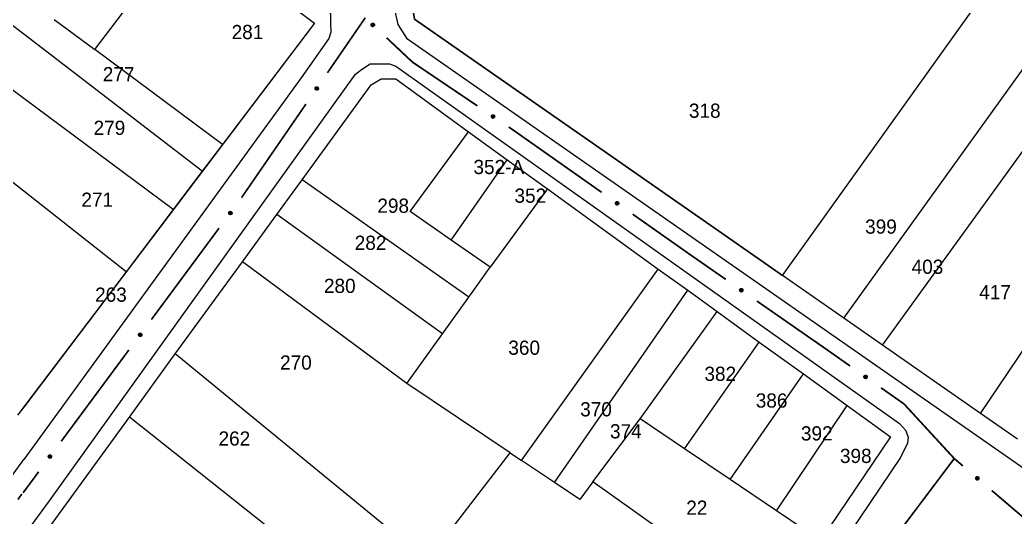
# Model space of a CAD drawing. Extents: x 199577 to 200882, y 4838726 to 4840156.
# Drawn here: x 199999.6 to 200104.7, y 4839264.7 to 4839317.2 of the extents above; entities that cross this region are included whole.
import ezdxf
from ezdxf.enums import TextEntityAlignment as Align

# ---------------------------------------------------------------- set-up
doc = ezdxf.new("R2010")
doc.units = 0
doc.header["$LTSCALE"] = 1.5
doc.header["$MEASUREMENT"] = 0
for name, color, linetype in [('CD_MALHA_LOTES', 7, 'CONTINUOUS'), ('RU-QUADRA', 210, 'CONTINUOUS'), ('SV-EIXO-RUA-PAV', 20, 'CONTINUOUS'), ('SV-RUA-PAVIM', 7, 'CONTINUOUS'), ('Th_NmrPorta', 1, 'CONTINUOUS')]:
    doc.layers.add(name, color=color, linetype=linetype)

msp = doc.modelspace()

# ---------------------------------------------------------------- linework, layer by layer
at = {"layer": 'CD_MALHA_LOTES', "linetype": 'Continuous', "flags": 128}
for points in [[(200056.39, 4839340.04), (200041.01, 4839318.78), (200041.26, 4839317.24), (200060.37, 4839303.93)], [(200021.75, 4839323.52), (200030.71, 4839316.83)], [(200080.12, 4839290.18), (200101.37, 4839319.93)], [(200007.52, 4839314.02), (200011.57, 4839319.38)], [(200000, 4839315.65), (199998.11, 4839317.1)], [(200003.22, 4839317.22), (200007.52, 4839314.02)], [(200030.71, 4839316.83), (200020.99, 4839304.01)], [(200018.85, 4839301.18), (200000, 4839315.65)], [(200086.59, 4839285.68), (200108.07, 4839315.53)], [(200020.99, 4839304.01), (200007.52, 4839314.02)], [(200000, 4839308.87), (199994.79, 4839312.73)], [(200090.68, 4839282.82), (200112.34, 4839312.72)], [(200029.39, 4839300.28), (200036.69, 4839310.3), (200037.73, 4839310.94), (200039.28, 4839310.93), (200046.97, 4839305.34)], [(200015.79, 4839297.14), (200000, 4839308.87)], [(200000, 4839299.09), (199990.25, 4839306.76)], [(200045.15, 4839293.92), (200040.82, 4839296.94), (200046.97, 4839305.34)], [(200046.97, 4839305.34), (200051.05, 4839302.39)], [(200020.99, 4839304.01), (200018.85, 4839301.18)], [(200060.37, 4839303.93), (200073.71, 4839294.65)], [(200045.15, 4839293.92), (200051.05, 4839302.39)], [(200051.05, 4839302.39), (200055.3, 4839299.32)], [(200018.85, 4839301.18), (200015.79, 4839297.14)], [(200026.73, 4839296.63), (200029.39, 4839300.28)], [(200046.99, 4839287.88), (200029.39, 4839300.28)], [(200010.82, 4839290.58), (200000, 4839299.09)], [(200055.3, 4839299.32), (200049.27, 4839291.05)], [(200055.3, 4839299.32), (200067, 4839290.86)], [(200015.79, 4839297.14), (200010.82, 4839290.58)], [(200023.09, 4839291.62), (200026.73, 4839296.63)], [(200044.22, 4839284.01), (200026.73, 4839296.63)], [(200073.71, 4839294.65), (200080.12, 4839290.18)], [(200049.27, 4839291.05), (200045.15, 4839293.92)], [(200016.01, 4839281.89), (200023.09, 4839291.62)], [(200040.45, 4839278.76), (200023.09, 4839291.62)], [(200101.04, 4839275.61), (200112.06, 4839291.94)], [(200010.82, 4839290.58), (199999.35, 4839275.44)], [(200046.99, 4839287.88), (200049.27, 4839291.05)], [(200052.57, 4839270.65), (200067, 4839290.86)], [(200067, 4839290.86), (200070.11, 4839288.62)], [(200086.59, 4839285.68), (200080.12, 4839290.18)], [(200056.05, 4839268.32), (200070.11, 4839288.62)], [(200070.11, 4839288.62), (200073.22, 4839286.36)], [(200044.22, 4839284.01), (200046.99, 4839287.88)], [(200065.08, 4839275.04), (200073.22, 4839286.36)], [(200073.22, 4839286.36), (200077.66, 4839283.15)], [(200090.68, 4839282.82), (200086.59, 4839285.68)], [(200040.45, 4839278.76), (200044.22, 4839284.01)], [(200069.78, 4839271.87), (200077.66, 4839283.15)], [(200077.66, 4839283.15), (200082.33, 4839279.78)], [(200101.04, 4839275.61), (200090.68, 4839282.82)], [(200011.16, 4839275.23), (200016.01, 4839281.89)], [(200038.07, 4839263.82), (200016.01, 4839281.89)], [(200074.6, 4839268.63), (200082.33, 4839279.78)], [(200082.33, 4839279.78), (200086.94, 4839276.45)], [(200051.36, 4839271.46), (200040.45, 4839278.76)], [(200079.48, 4839265.34), (200086.94, 4839276.45)], [(200086.94, 4839276.45), (200091.52, 4839273.14), (200084.15, 4839262.19)], [(200104.93, 4839272.9), (200101.04, 4839275.61)], [(200000, 4839259.89), (200011.16, 4839275.23)], [(200031.86, 4839258.78), (200011.16, 4839275.23)], [(200060.09, 4839268.39), (200065.08, 4839275.04)], [(200069.78, 4839271.87), (200065.08, 4839275.04)], [(200042.78, 4839260.29), (200051.36, 4839271.46)], [(200051.36, 4839271.46), (200052.57, 4839270.65)], [(200074.6, 4839268.63), (200069.78, 4839271.87)], [(200056.05, 4839268.32), (200052.57, 4839270.65)], [(200060.09, 4839268.39), (200058.72, 4839266.54), (200056.05, 4839268.32)], [(200079.19, 4839254.82), (200060.09, 4839268.39)], [(200079.48, 4839265.34), (200074.6, 4839268.63)], [(200084.15, 4839262.19), (200079.48, 4839265.34)]]:
    msp.add_lwpolyline(points, dxfattribs=at)
at = {"layer": 'RU-QUADRA', "linetype": 'Continuous', "flags": 128}
for points in [[(200104.93, 4839272.9), (200101.04, 4839275.61), (200090.68, 4839282.82), (200086.59, 4839285.68), (200080.12, 4839290.18), (200073.71, 4839294.65), (200060.37, 4839303.93), (200041.26, 4839317.24), (200041.01, 4839318.78), (200056.39, 4839340.04), (200060.25, 4839345.37), (200064.38, 4839351.06), (200069.64, 4839358.33), (200077.72, 4839369.49), (200083.06, 4839376.87), (200084.64, 4839376.83), (200091.47, 4839371.88), (200101.18, 4839364.85), (200114.35, 4839355.31)], [(199997.77, 4839341.43), (200000, 4839339.76), (200030.71, 4839316.83), (200000, 4839276.29), (199999.35, 4839275.44)], [(200000, 4839259.89), (200011.16, 4839275.23), (200016.01, 4839281.89), (200023.09, 4839291.62), (200026.73, 4839296.63), (200029.39, 4839300.28), (200036.69, 4839310.3), (200037.73, 4839310.94), (200039.28, 4839310.93), (200046.97, 4839305.34), (200051.05, 4839302.39), (200055.3, 4839299.32), (200067, 4839290.86), (200070.11, 4839288.62), (200073.22, 4839286.36), (200077.66, 4839283.15), (200082.33, 4839279.78), (200086.94, 4839276.45), (200091.52, 4839273.14), (200084.15, 4839262.19)]]:
    msp.add_lwpolyline(points, dxfattribs=at)
at = {"layer": 'SV-EIXO-RUA-PAV', "const_width": 0.18}
for points in [[(200036.07, 4839317.39), (200032.066358, 4839311.569834)], [(200038.322631, 4839315.26881), (200040.506715, 4839313.212167)], [(200040.506715, 4839313.212167), (200041.04, 4839312.71)], [(200041.04, 4839312.71), (200047.895045, 4839308.088331)], [(200029.799366, 4839308.274269), (200022.998393, 4839298.387572)], [(200051.21167, 4839305.852264), (200051.66, 4839305.55)], [(200051.66, 4839305.55), (200061.030611, 4839298.954012)], [(200064.301532, 4839296.651605), (200070.025643, 4839292.622393)], [(200020.623118, 4839295.169315), (200013.480983, 4839285.526188)], [(200070.025643, 4839292.622393), (200070.37, 4839292.38)], [(200070.37, 4839292.38), (200074.130484, 4839289.767536)], [(200077.415547, 4839287.485353), (200083.985675, 4839282.920988)], [(200083.985675, 4839282.920988), (200084.75, 4839282.39)], [(200011.100271, 4839282.311812), (200003.958136, 4839272.668685)], [(200084.75, 4839282.39), (200087.260173, 4839280.623695)], [(200090.531468, 4839278.32182), (200092.167116, 4839277.170883)], [(200092.167116, 4839277.170883), (200092.95, 4839276.62)], [(200092.95, 4839276.62), (200097.7191, 4839271.437758)], [(200097.7191, 4839271.437758), (200098.26, 4839270.85)], [(200098.26, 4839270.85), (200091.040148, 4839261.264921)], [(200098.26, 4839270.85), (200099.174341, 4839270.07094)], [(200001.577424, 4839269.454309), (200000.387068, 4839267.847121)], [(199999.385784, 4839266.530626), (199999.81, 4839267.11)], [(200000.387068, 4839267.847121), (199999.93, 4839267.23)], [(200102.219024, 4839267.476733), (200111.35307, 4839259.694111)]]:
    msp.add_lwpolyline(points, dxfattribs=at)
at = {"layer": 'SV-EIXO-RUA-PAV'}
for points in [[(200036.837437, 4839316.818546), (200036.886298, 4839316.820708), (200036.928733, 4839316.812574), (200036.962174, 4839316.795604), (200036.987814, 4839316.772902), (200037.01143, 4839316.746722), (200037.029416, 4839316.715075), (200037.041597, 4839316.675528), (200037.04411, 4839316.626529), (200037.032921, 4839316.583606), (200037.018037, 4839316.549931), (200036.995904, 4839316.521832), (200036.970088, 4839316.499317), (200036.936596, 4839316.481721), (200036.896399, 4839316.469767), (200036.847068, 4839316.468433), (200036.80552, 4839316.476693), (200036.773605, 4839316.493957), (200036.745497, 4839316.516387), (200036.721708, 4839316.543403), (200036.704232, 4839316.57457), (200036.692269, 4839316.615065), (200036.691598, 4839316.663772), (200036.699362, 4839316.705305), (200036.716174, 4839316.737453), (200036.738879, 4839316.764629), (200036.764849, 4839316.788634), (200036.795909, 4839316.808038), (200036.837437, 4839316.818546)], [(200031.104987, 4839309.97804), (200031.11456, 4839309.930078), (200031.112981, 4839309.886899), (200031.101298, 4839309.851265), (200031.082763, 4839309.822468), (200031.060483, 4839309.795143), (200031.031942, 4839309.77255), (200030.99471, 4839309.754491), (200030.946665, 4839309.74455), (200030.902538, 4839309.749075), (200030.86699, 4839309.75866), (200030.83585, 4839309.776258), (200030.809668, 4839309.798346), (200030.787179, 4839309.828769), (200030.769246, 4839309.866679), (200030.760419, 4839309.915232), (200030.762258, 4839309.957553), (200030.774464, 4839309.991723), (200030.792354, 4839310.022918), (200030.815434, 4839310.050542), (200030.843579, 4839310.072559), (200030.88178, 4839310.090545), (200030.929818, 4839310.098623), (200030.972049, 4839310.09727), (200031.006381, 4839310.085548), (200031.036696, 4839310.067244), (200031.064374, 4839310.04523), (200031.08828, 4839310.017486), (200031.104987, 4839309.97804)], [(200049.49576, 4839307.141891), (200049.543631, 4839307.151913), (200049.586823, 4839307.150737), (200049.622565, 4839307.139388), (200049.651534, 4839307.121123), (200049.679066, 4839307.0991), (200049.701925, 4839307.070771), (200049.720332, 4839307.03371), (200049.730722, 4839306.98576), (200049.72661, 4839306.941593), (200049.717358, 4839306.905957), (200049.700052, 4839306.874653), (200049.678209, 4839306.848266), (200049.647998, 4839306.825494), (200049.610257, 4839306.807207), (200049.561789, 4839306.797926), (200049.519453, 4839306.799369), (200049.48517, 4839306.811255), (200049.453809, 4839306.828852), (200049.42597, 4839306.851673), (200049.403692, 4839306.87961), (200049.385348, 4839306.917642), (200049.376822, 4839306.965602), (200049.377779, 4839307.007844), (200049.38918, 4839307.042285), (200049.4072, 4839307.072769), (200049.428954, 4839307.100652), (200049.456473, 4839307.124816), (200049.49576, 4839307.141891)], [(200062.611942, 4839297.975527), (200062.660005, 4839297.984583), (200062.703164, 4839297.982537), (200062.73867, 4839297.970471), (200062.767265, 4839297.951626), (200062.794348, 4839297.929053), (200062.816632, 4839297.90027), (200062.834289, 4839297.862845), (200062.843711, 4839297.814695), (200062.83871, 4839297.770621), (200062.828743, 4839297.735178), (200062.81081, 4839297.704229), (200062.78844, 4839297.678287), (200062.757776, 4839297.656128), (200062.719675, 4839297.638605), (200062.67103, 4839297.630302), (200062.628731, 4839297.632597), (200062.594694, 4839297.645171), (200062.563695, 4839297.663396), (200062.536321, 4839297.686773), (200062.51461, 4839297.715153), (200062.497036, 4839297.753547), (200062.489477, 4839297.801669), (200062.491285, 4839297.843883), (200062.503377, 4839297.878087), (200062.522007, 4839297.908202), (200062.544318, 4839297.935642), (200062.572319, 4839297.959247), (200062.611942, 4839297.975527)], [(200021.98745, 4839296.826446), (200021.995342, 4839296.778179), (200021.992255, 4839296.735081), (200021.979335, 4839296.699877), (200021.959806, 4839296.671745), (200021.936585, 4839296.645215), (200021.907272, 4839296.623632), (200021.869432, 4839296.606884), (200021.821069, 4839296.598627), (200021.777128, 4839296.604691), (200021.741936, 4839296.615512), (200021.711429, 4839296.634187), (200021.686034, 4839296.657176), (200021.664622, 4839296.688366), (200021.648024, 4839296.726879), (200021.640899, 4839296.775711), (200021.644215, 4839296.817942), (200021.657606, 4839296.851665), (200021.676575, 4839296.882215), (200021.700606, 4839296.909016), (200021.729502, 4839296.930037), (200021.768309, 4839296.946678), (200021.816599, 4839296.953073), (200021.858757, 4839296.950246), (200021.892659, 4839296.937332), (200021.922316, 4839296.91798), (200021.949209, 4839296.895013), (200021.972131, 4839296.866451), (200021.98745, 4839296.826446)], [(200075.717822, 4839288.798826), (200075.765828, 4839288.808178), (200075.808999, 4839288.806399), (200075.844579, 4839288.794552), (200075.87329, 4839288.775884), (200075.900511, 4839288.753478), (200075.922973, 4839288.724833), (200075.94086, 4839288.687518), (200075.950579, 4839288.639428), (200075.94585, 4839288.595323), (200075.936101, 4839288.559819), (200075.91836, 4839288.52876), (200075.89615, 4839288.50268), (200075.865624, 4839288.480333), (200075.827632, 4839288.462575), (200075.779038, 4839288.453972), (200075.736726, 4839288.456007), (200075.702613, 4839288.46837), (200075.671501, 4839288.486404), (200075.643984, 4839288.509611), (200075.622098, 4839288.537857), (200075.604287, 4839288.576141), (200075.596432, 4839288.624216), (200075.597979, 4839288.66644), (200075.60986, 4839288.700718), (200075.628304, 4839288.730948), (200075.650445, 4839288.758524), (200075.6783, 4839288.782302), (200075.717822, 4839288.798826)], [(200012.464603, 4839283.968943), (200012.472495, 4839283.920676), (200012.469408, 4839283.877578), (200012.456488, 4839283.842374), (200012.436958, 4839283.814242), (200012.413738, 4839283.787712), (200012.384425, 4839283.766129), (200012.346585, 4839283.749381), (200012.298222, 4839283.741124), (200012.25428, 4839283.747188), (200012.219089, 4839283.758009), (200012.188582, 4839283.776684), (200012.163187, 4839283.799673), (200012.141775, 4839283.830863), (200012.125177, 4839283.869376), (200012.118051, 4839283.918208), (200012.121367, 4839283.960439), (200012.134759, 4839283.994162), (200012.153728, 4839284.024713), (200012.177759, 4839284.051514), (200012.206655, 4839284.072534), (200012.245462, 4839284.089175), (200012.293752, 4839284.09557), (200012.33591, 4839284.092743), (200012.369812, 4839284.079829), (200012.399469, 4839284.060477), (200012.426361, 4839284.03751), (200012.449284, 4839284.008948), (200012.464603, 4839283.968943)], [(200088.841663, 4839279.645468), (200088.889725, 4839279.654531), (200088.932884, 4839279.652493), (200088.968392, 4839279.640432), (200088.996991, 4839279.621592), (200089.024077, 4839279.599023), (200089.046366, 4839279.570244), (200089.064029, 4839279.532822), (200089.073459, 4839279.484674), (200089.068465, 4839279.440598), (200089.058503, 4839279.405154), (200089.040575, 4839279.374202), (200089.01821, 4839279.348256), (200088.98755, 4839279.326092), (200088.949452, 4839279.308563), (200088.900807, 4839279.300252), (200088.858508, 4839279.302541), (200088.82447, 4839279.315109), (200088.793467, 4839279.333329), (200088.76609, 4839279.356702), (200088.744373, 4839279.385078), (200088.726793, 4839279.423469), (200088.719227, 4839279.47159), (200088.721028, 4839279.513804), (200088.733114, 4839279.54801), (200088.75174, 4839279.578128), (200088.774046, 4839279.605571), (200088.802043, 4839279.629181), (200088.841663, 4839279.645468)], [(200002.941755, 4839271.11144), (200002.949648, 4839271.063173), (200002.946561, 4839271.020076), (200002.93364, 4839270.984871), (200002.914111, 4839270.956739), (200002.89089, 4839270.930209), (200002.861578, 4839270.908626), (200002.823738, 4839270.891879), (200002.775374, 4839270.883622), (200002.731433, 4839270.889685), (200002.696241, 4839270.900506), (200002.665735, 4839270.919181), (200002.64034, 4839270.94217), (200002.618928, 4839270.97336), (200002.60233, 4839271.011873), (200002.595204, 4839271.060705), (200002.59852, 4839271.102936), (200002.611912, 4839271.136659), (200002.63088, 4839271.16721), (200002.654912, 4839271.194011), (200002.683808, 4839271.215031), (200002.722614, 4839271.231673), (200002.770905, 4839271.238067), (200002.813062, 4839271.235241), (200002.846965, 4839271.222326), (200002.876622, 4839271.202974), (200002.903514, 4839271.180008), (200002.926436, 4839271.151445), (200002.941755, 4839271.11144)], [(200100.65871, 4839268.95081), (200100.707403, 4839268.955396), (200100.75019, 4839268.949379), (200100.784432, 4839268.93409), (200100.811168, 4839268.912689), (200100.836054, 4839268.887715), (200100.855589, 4839268.856999), (200100.86972, 4839268.818106), (200100.874662, 4839268.769293), (200100.865618, 4839268.725867), (200100.852425, 4839268.691494), (200100.831715, 4839268.662331), (200100.807048, 4839268.638561), (200100.774472, 4839268.619325), (200100.734917, 4839268.605389), (200100.685713, 4839268.601608), (200100.643807, 4839268.607794), (200100.611074, 4839268.623452), (200100.581887, 4839268.644458), (200100.556786, 4839268.67026), (200100.537784, 4839268.700521), (200100.523825, 4839268.740371), (200100.520736, 4839268.788985), (200100.526428, 4839268.830852), (200100.541623, 4839268.863796), (200100.562951, 4839268.892065), (200100.587696, 4839268.91733), (200100.617755, 4839268.938253), (200100.65871, 4839268.95081)]]:
    msp.add_lwpolyline(points, close=True, dxfattribs=at)
for points in [[(200036.691598, 4839316.663772), (200036.936596, 4839316.481721)], [(200036.692269, 4839316.615065), (200036.896399, 4839316.469767)], [(200036.695778, 4839316.6379), (200036.91393, 4839316.477459)], [(200036.696374, 4839316.682321), (200036.949179, 4839316.492998)], [(200036.699362, 4839316.705305), (200036.970088, 4839316.499317)], [(200036.703891, 4839316.592774), (200036.865767, 4839316.474081)], [(200036.704232, 4839316.57457), (200036.847068, 4839316.468433)], [(200036.709768, 4839316.71844), (200036.980455, 4839316.512278)], [(200036.716174, 4839316.737453), (200036.995904, 4839316.521832)], [(200036.716566, 4839316.556474), (200036.821287, 4839316.476605)], [(200036.721708, 4839316.543403), (200036.80552, 4839316.476693)], [(200036.729122, 4839316.748946), (200037.003899, 4839316.535185)], [(200036.738879, 4839316.764629), (200037.018037, 4839316.549931)], [(200036.755372, 4839316.774832), (200037.02308, 4839316.571477)], [(200036.764849, 4839316.788634), (200037.032921, 4839316.583606)], [(200036.783726, 4839316.79499), (200037.03548, 4839316.608531)], [(200036.795909, 4839316.808038), (200037.04411, 4839316.626529)], [(200036.816052, 4839316.811407), (200037.038998, 4839316.652075)], [(200036.837437, 4839316.818546), (200037.041597, 4839316.675528)], [(200036.8641, 4839316.818642), (200037.029834, 4839316.700065)], [(200036.886298, 4839316.820708), (200037.029416, 4839316.715075)], [(200036.910508, 4839316.816176), (200037.013301, 4839316.736249)], [(200036.928733, 4839316.812574), (200037.01143, 4839316.746722)], [(200030.843579, 4839310.072559), (200030.760419, 4839309.915232)], [(200030.815434, 4839310.050542), (200030.762258, 4839309.957553)], [(200030.82757, 4839310.057614), (200030.764572, 4839309.941956)], [(200030.861519, 4839310.075666), (200030.768847, 4839309.89761)], [(200030.88178, 4839310.090545), (200030.769246, 4839309.866679)], [(200030.904883, 4839310.090554), (200030.779517, 4839309.850522)], [(200030.929818, 4839310.098623), (200030.787179, 4839309.828769)], [(200030.948878, 4839310.096726), (200030.80024, 4839309.818049)], [(200030.972049, 4839310.09727), (200030.809668, 4839309.798346)], [(200030.986614, 4839310.088986), (200030.824056, 4839309.790073)], [(200031.006381, 4839310.085548), (200030.83585, 4839309.776258)], [(200031.019711, 4839310.0745), (200030.850264, 4839309.770388)], [(200031.036696, 4839310.067244), (200030.86699, 4839309.75866)], [(200031.049291, 4839310.052496), (200030.889053, 4839309.756955)], [(200031.064374, 4839310.04523), (200030.902538, 4839309.749075)], [(200031.07353, 4839310.027541), (200030.927562, 4839309.750339)], [(200031.08828, 4839310.017486), (200030.946665, 4839309.74455)], [(200031.094676, 4839309.99809), (200030.971135, 4839309.75349)], [(200031.104987, 4839309.97804), (200030.99471, 4839309.754491)], [(200031.10914, 4839309.951703), (200031.01717, 4839309.769852)], [(200031.11456, 4839309.930078), (200031.031942, 4839309.77255)], [(200031.113766, 4839309.90546), (200031.050417, 4839309.791699)], [(200031.112981, 4839309.886899), (200031.060483, 4839309.795143)], [(200049.376822, 4839306.965602), (200049.647998, 4839306.825494)], [(200049.377779, 4839307.007844), (200049.678209, 4839306.848266)], [(200049.37854, 4839306.984679), (200049.658595, 4839306.838654)], [(200049.385927, 4839307.022486), (200049.686348, 4839306.862731)], [(200049.38918, 4839307.042285), (200049.700052, 4839306.874653)], [(200049.400103, 4839307.055717), (200049.705786, 4839306.889121)], [(200049.4072, 4839307.072769), (200049.717358, 4839306.905957)], [(200049.42183, 4839307.085502), (200049.718856, 4839306.928034)], [(200049.428954, 4839307.100652), (200049.72661, 4839306.941593)], [(200049.446556, 4839307.109973), (200049.725111, 4839306.966604)], [(200049.456473, 4839307.124816), (200049.730722, 4839306.98576)], [(200049.475809, 4839307.131393), (200049.721553, 4839307.010145)], [(200049.49576, 4839307.141891), (200049.720332, 4839307.03371)], [(200049.522058, 4839307.146291), (200049.704761, 4839307.056026)], [(200049.543631, 4839307.151913), (200049.701925, 4839307.070771)], [(200049.568256, 4839307.151349), (200049.682604, 4839307.089066)], [(200049.586823, 4839307.150737), (200049.679066, 4839307.0991)], [(200049.385124, 4839306.940744), (200049.626317, 4839306.817628)], [(200049.385348, 4839306.917642), (200049.610257, 4839306.807207)], [(200049.400416, 4839306.897521), (200049.579331, 4839306.806518)], [(200049.403692, 4839306.87961), (200049.561789, 4839306.797926)], [(200049.418785, 4839306.863743), (200049.535027, 4839306.801829)], [(200049.42597, 4839306.851673), (200049.519453, 4839306.799369)], [(200062.489477, 4839297.801669), (200062.757776, 4839297.656128)], [(200062.491285, 4839297.843883), (200062.78844, 4839297.678287)], [(200062.491579, 4839297.820707), (200062.768637, 4839297.669072)], [(200062.497036, 4839297.753547), (200062.719675, 4839297.638605)], [(200062.497277, 4839297.776649), (200062.735942, 4839297.6487)], [(200062.499726, 4839297.858358), (200062.796868, 4839297.692585)], [(200062.503377, 4839297.878087), (200062.81081, 4839297.704229)], [(200062.511695, 4839297.733126), (200062.688741, 4839297.638539)], [(200062.514568, 4839297.891296), (200062.816834, 4839297.718579)], [(200062.51461, 4839297.715153), (200062.67103, 4839297.630302)], [(200062.522007, 4839297.908202), (200062.828743, 4839297.735178)], [(200062.52938, 4839297.698985), (200062.644352, 4839297.634743)], [(200062.536321, 4839297.686773), (200062.628731, 4839297.632597)], [(200062.53689, 4839297.920638), (200062.830685, 4839297.757221)], [(200062.544318, 4839297.935642), (200062.83871, 4839297.770621)], [(200062.562105, 4839297.944606), (200062.837716, 4839297.795657)], [(200062.572319, 4839297.959247), (200062.843711, 4839297.814695)], [(200062.591783, 4839297.965432), (200062.835035, 4839297.839261)], [(200062.611942, 4839297.975527), (200062.834289, 4839297.862845)], [(200062.638322, 4839297.979396), (200062.819171, 4839297.88547)], [(200062.660005, 4839297.984583), (200062.816632, 4839297.90027)], [(200062.684613, 4839297.983523), (200062.797684, 4839297.91895)], [(200062.703164, 4839297.982537), (200062.794348, 4839297.929053)], [(200021.729502, 4839296.930037), (200021.640899, 4839296.775711)], [(200021.700606, 4839296.909016), (200021.644215, 4839296.817942)], [(200021.712982, 4839296.915661), (200021.645982, 4839296.802273)], [(200021.768309, 4839296.946678), (200021.648024, 4839296.726879)], [(200021.74754, 4839296.932516), (200021.648706, 4839296.757805)], [(200021.791398, 4839296.945879), (200021.657724, 4839296.710373)], [(200021.816599, 4839296.953073), (200021.664622, 4839296.688366)], [(200021.835581, 4839296.950512), (200021.6773, 4839296.677196)], [(200021.858757, 4839296.950246), (200021.686034, 4839296.657176)], [(200021.873024, 4839296.941458), (200021.700125, 4839296.648405)], [(200021.892659, 4839296.937332), (200021.711429, 4839296.634187)], [(200021.905595, 4839296.925825), (200021.725629, 4839296.627817)], [(200021.922316, 4839296.91798), (200021.741936, 4839296.615512)], [(200021.934389, 4839296.902801), (200021.763925, 4839296.613038)], [(200021.949209, 4839296.895013), (200021.777128, 4839296.604691)], [(200021.957741, 4839296.877015), (200021.802181, 4839296.60508)], [(200021.972131, 4839296.866451), (200021.821069, 4839296.598627)], [(200021.977845, 4839296.846843), (200021.845836, 4839296.606708)], [(200021.98745, 4839296.826446), (200021.869432, 4839296.606884)], [(200021.990681, 4839296.79998), (200021.892415, 4839296.621452)], [(200021.995342, 4839296.778179), (200021.907272, 4839296.623632)], [(200021.993689, 4839296.753603), (200021.926405, 4839296.642124)], [(200021.992255, 4839296.735081), (200021.936585, 4839296.645215)], [(200075.596432, 4839288.624216), (200075.865624, 4839288.480333)], [(200075.597979, 4839288.66644), (200075.89615, 4839288.50268)], [(200075.598416, 4839288.643267), (200075.876404, 4839288.493343)], [(200075.604287, 4839288.576141), (200075.827632, 4839288.462575)], [(200075.604386, 4839288.599244), (200075.843836, 4839288.472771)], [(200075.606331, 4839288.680967), (200075.90449, 4839288.51703)], [(200075.60986, 4839288.700718), (200075.91836, 4839288.52876)], [(200075.619073, 4839288.555811), (200075.796699, 4839288.462319)], [(200075.620969, 4839288.713996), (200075.924295, 4839288.543147)], [(200075.622098, 4839288.537857), (200075.779038, 4839288.453972)], [(200075.628304, 4839288.730948), (200075.936101, 4839288.559819)], [(200075.636968, 4839288.52178), (200075.752334, 4839288.458248)], [(200075.64311, 4839288.743475), (200075.937907, 4839288.581874)], [(200075.643984, 4839288.509611), (200075.736726, 4839288.456007)], [(200075.650445, 4839288.758524), (200075.94585, 4839288.595323)], [(200075.668176, 4839288.767598), (200075.944701, 4839288.620352)], [(200075.6783, 4839288.782302), (200075.950579, 4839288.639428)], [(200075.697725, 4839288.788607), (200075.941752, 4839288.663939)], [(200075.717822, 4839288.798826), (200075.94086, 4839288.687518)], [(200075.744178, 4839288.802858), (200075.925602, 4839288.710049)], [(200075.765828, 4839288.808178), (200075.922973, 4839288.724833)], [(200075.790442, 4839288.80727), (200075.903909, 4839288.743396)], [(200075.808999, 4839288.806399), (200075.900511, 4839288.753478)], [(200012.206655, 4839284.072534), (200012.118051, 4839283.918208)], [(200012.177759, 4839284.051514), (200012.121367, 4839283.960439)], [(200012.190135, 4839284.058158), (200012.123135, 4839283.94477)], [(200012.245462, 4839284.089175), (200012.125177, 4839283.869376)], [(200012.224693, 4839284.075013), (200012.125859, 4839283.900303)], [(200012.268551, 4839284.088377), (200012.134877, 4839283.852871)], [(200012.293752, 4839284.09557), (200012.141775, 4839283.830863)], [(200012.312734, 4839284.093009), (200012.154453, 4839283.819693)], [(200012.33591, 4839284.092743), (200012.163187, 4839283.799673)], [(200012.350177, 4839284.083955), (200012.177278, 4839283.790902)], [(200012.369812, 4839284.079829), (200012.188582, 4839283.776684)], [(200012.382747, 4839284.068322), (200012.202782, 4839283.770314)], [(200012.399469, 4839284.060477), (200012.219089, 4839283.758009)], [(200012.411541, 4839284.045298), (200012.241078, 4839283.755535)], [(200012.426361, 4839284.03751), (200012.25428, 4839283.747188)], [(200012.434894, 4839284.019512), (200012.279333, 4839283.747578)], [(200012.449284, 4839284.008948), (200012.298222, 4839283.741124)], [(200012.454998, 4839283.98934), (200012.322989, 4839283.749205)], [(200012.464603, 4839283.968943), (200012.346585, 4839283.749381)], [(200012.467833, 4839283.942477), (200012.369568, 4839283.763949)], [(200012.472495, 4839283.920676), (200012.384425, 4839283.766129)], [(200012.470841, 4839283.8961), (200012.403557, 4839283.784622)], [(200012.469408, 4839283.877578), (200012.413738, 4839283.787712)], [(200088.802043, 4839279.629181), (200089.073459, 4839279.484674)], [(200088.821506, 4839279.63537), (200089.064779, 4839279.509238)], [(200088.841663, 4839279.645468), (200089.064029, 4839279.532822)], [(200088.868043, 4839279.649341), (200089.048907, 4839279.555444)], [(200088.889725, 4839279.654531), (200089.046366, 4839279.570244)], [(200088.914333, 4839279.653475), (200089.027414, 4839279.588921)], [(200088.932884, 4839279.652493), (200089.024077, 4839279.599023)], [(200088.719227, 4839279.47159), (200088.98755, 4839279.326092)], [(200088.721028, 4839279.513804), (200089.01821, 4839279.348256)], [(200088.721326, 4839279.490629), (200088.998408, 4839279.339038)], [(200088.726793, 4839279.423469), (200088.949452, 4839279.308563)], [(200088.727031, 4839279.446571), (200088.965716, 4839279.318661)], [(200088.729467, 4839279.528281), (200089.026636, 4839279.362556)], [(200088.733114, 4839279.54801), (200089.040575, 4839279.374202)], [(200088.741456, 4839279.403051), (200088.918518, 4839279.308492)], [(200088.744303, 4839279.561221), (200089.046598, 4839279.388553)], [(200088.744373, 4839279.385078), (200088.900807, 4839279.300252)], [(200088.75174, 4839279.578128), (200089.058503, 4839279.405154)], [(200088.759147, 4839279.368912), (200088.874129, 4839279.304689)], [(200088.76609, 4839279.356702), (200088.858508, 4839279.302541)], [(200088.766621, 4839279.590566), (200089.060442, 4839279.427197)], [(200088.774046, 4839279.605571), (200089.068465, 4839279.440598)], [(200088.791831, 4839279.614539), (200089.067467, 4839279.465634)], [(200002.722614, 4839271.231673), (200002.60233, 4839271.011873)], [(200002.701845, 4839271.21751), (200002.603011, 4839271.0428)], [(200002.745703, 4839271.230874), (200002.61203, 4839270.995368)], [(200002.770905, 4839271.238067), (200002.618928, 4839270.97336)], [(200002.789887, 4839271.235506), (200002.631606, 4839270.96219)], [(200002.813062, 4839271.235241), (200002.64034, 4839270.94217)], [(200002.82733, 4839271.226452), (200002.65443, 4839270.933399)], [(200002.846965, 4839271.222326), (200002.665735, 4839270.919181)], [(200002.683808, 4839271.215031), (200002.595204, 4839271.060705)], [(200002.654912, 4839271.194011), (200002.59852, 4839271.102936)], [(200002.667287, 4839271.200655), (200002.600288, 4839271.087268)], [(200002.8599, 4839271.210819), (200002.679935, 4839270.912812)], [(200002.876622, 4839271.202974), (200002.696241, 4839270.900506)], [(200002.888694, 4839271.187795), (200002.718231, 4839270.898032)], [(200002.903514, 4839271.180008), (200002.731433, 4839270.889685)], [(200002.912047, 4839271.162009), (200002.756486, 4839270.890075)], [(200002.926436, 4839271.151445), (200002.775374, 4839270.883622)], [(200002.93215, 4839271.131837), (200002.800142, 4839270.891702)], [(200002.941755, 4839271.11144), (200002.823738, 4839270.891879)], [(200002.944986, 4839271.084974), (200002.846721, 4839270.906446)], [(200002.949648, 4839271.063173), (200002.861578, 4839270.908626)], [(200002.947994, 4839271.038598), (200002.88071, 4839270.927119)], [(200002.946561, 4839271.020076), (200002.89089, 4839270.930209)], [(200100.520736, 4839268.788985), (200100.774472, 4839268.619325)], [(200100.523825, 4839268.740371), (200100.734917, 4839268.605389)], [(200100.524584, 4839268.807749), (200100.786479, 4839268.631212)], [(200100.526195, 4839268.763352), (200100.752045, 4839268.613942)], [(200100.526428, 4839268.830852), (200100.807048, 4839268.638561)], [(200100.536169, 4839268.844488), (200100.816759, 4839268.652022)], [(200100.536539, 4839268.718686), (200100.704109, 4839268.608177)], [(200100.537784, 4839268.700521), (200100.685713, 4839268.601608)], [(200100.541623, 4839268.863796), (200100.831715, 4839268.662331)], [(200100.551, 4839268.683059), (200100.659559, 4839268.608489)], [(200100.553984, 4839268.875917), (200100.839037, 4839268.676064)], [(200100.556786, 4839268.67026), (200100.643807, 4839268.607794)], [(200100.562951, 4839268.892065), (200100.852425, 4839268.691494)], [(200100.578917, 4839268.903075), (200100.856391, 4839268.713264)], [(200100.587696, 4839268.91733), (200100.865618, 4839268.725867)], [(200100.606234, 4839268.924617), (200100.866937, 4839268.750888)], [(200100.617755, 4839268.938253), (200100.874662, 4839268.769293)], [(200100.637706, 4839268.942618), (200100.868288, 4839268.794553)], [(200100.65871, 4839268.95081), (200100.86972, 4839268.818106)], [(200100.685335, 4839268.95223), (200100.856752, 4839268.842028)], [(200100.707403, 4839268.955396), (200100.855589, 4839268.856999)], [(200100.731809, 4839268.952071), (200100.838444, 4839268.877347)], [(200100.75019, 4839268.949379), (200100.836054, 4839268.887715)]]:
    msp.add_lwpolyline(points, dxfattribs=at)
at = {"layer": 'SV-RUA-PAVIM', "linetype": 'Continuous'}
msp.add_polyline3d([(200125.87, 4839261.29, 8.62), (200124.5, 4839259.18, 8.62), (200124.1, 4839258.7, 8.62), (200123.08, 4839258.6, 8.62), (200122.1, 4839258.51, 8.62), (200121.65, 4839258.62, 8.62), (200040.51, 4839315.12, 7.98), (200039.53, 4839316.66, 8.02), (200039.34, 4839317.61, 8.02), (200039.16, 4839318.58, 8.02), (200081.15, 4839377.68, 9.36), (200082.27, 4839378.4, 9.36), (200083.24, 4839378.51, 9.36), (200084.25, 4839378.63, 9.36), (200084.87, 4839378.4, 9.36), (200162.8, 4839322.09, 9.88), (200163.11, 4839321.42, 9.88), (200163.18, 4839320.4, 9.88), (200163.23, 4839319.41, 9.88), (200163.21, 4839318.91, 9.9), (200162.63, 4839317.48, 9.9)], close=True, dxfattribs=at)
for points in [[(200000, 4839342.16, 6.43), (199966.18, 4839367.06, 6.43), (199963.44, 4839367.36, 6.43), (199962.11, 4839366.37, 6.43), (199917.43, 4839307.68, 6.45), (199896.56, 4839280.33, 4.91), (199896.11, 4839279.15, 4.8), (199896.28, 4839277.72, 4.8), (199959.96, 4839223.47, 4.81), (199961.34, 4839222.18, 4.81), (199962.47, 4839221.5, 4.81), (199963.46, 4839221.38, 4.95), (199964.58, 4839222.01, 4.96), (200000, 4839270.76, 7.08)], [(200000, 4839342.16, 6.43), (200030.92, 4839319.39, 7.36), (200032.39, 4839317.85, 7.36), (200032.41, 4839316.86, 7.28), (200032.44, 4839315.88, 7.28), (200032.23, 4839315.2, 7.28), (200029.28, 4839311.05, 7.08), (200000, 4839270.76, 7.08)], [(200000, 4839262.69, 6.03), (200002.72, 4839266.4, 7), (200035.05, 4839311.42, 7.96), (200035.67, 4839311.91, 7.96), (200036.6, 4839312.51, 7.96), (200037.61, 4839312.51, 7.96), (200038.61, 4839312.53, 7.96), (200039.3, 4839312.28, 7.96), (200092.46, 4839274.55, 7.96), (200093.11, 4839273.86, 7.96), (200093.38, 4839273.1, 7.96), (200093.33, 4839272.46, 7.96), (200092.59, 4839270.96, 7.96), (200041.81, 4839195.63, 7.96), (200024.89, 4839170.52, 5.18), (200023.72, 4839170.08, 5.21), (200022.43, 4839169.96, 5.17), (200000, 4839188.67, 5.17)]]:
    msp.add_polyline3d(points, dxfattribs=at)

# ---------------------------------------------------------------- texts
at = {"layer": 'Th_NmrPorta', "color": 1}
for s, p in [('281', (200021.952437, 4839315.879993)), ('277', (200008.34577, 4839311.426651)), ('318', (200070.240138, 4839307.57615)), ('279', (200007.37577, 4839305.766651)), ('352-A', (200047.489992, 4839301.634523)), ('271', (200006.08577, 4839298.176651)), ('352', (200051.819992, 4839298.604523)), ('298', (200037.341219, 4839297.54321)), ('399', (200088.84679, 4839295.341219)), ('282', (200034.951219, 4839293.63321)), ('403', (200093.75679, 4839291.101219)), ('280', (200031.701219, 4839289.08321)), ('417', (200100.89679, 4839288.421219)), ('263', (200007.53577, 4839288.156651)), ('360', (200051.169992, 4839282.554523)), ('270', (200027.069993, 4839280.987563)), ('382', (200071.87679, 4839279.801219)), ('386', (200077.29679, 4839276.981219)), ('370', (200058.759992, 4839276.054523)), ('374', (200061.90679, 4839273.731219)), ('262', (200020.569993, 4839272.967563)), ('392', (200082.06679, 4839273.511219)), ('398', (200086.18679, 4839271.131219)), ('22', (200069.959166, 4839265.662502))]:
    msp.add_text(s, height=1.5, dxfattribs=at).set_placement(p, align=Align.MIDDLE_LEFT)

doc.saveas('drawing.dxf')
